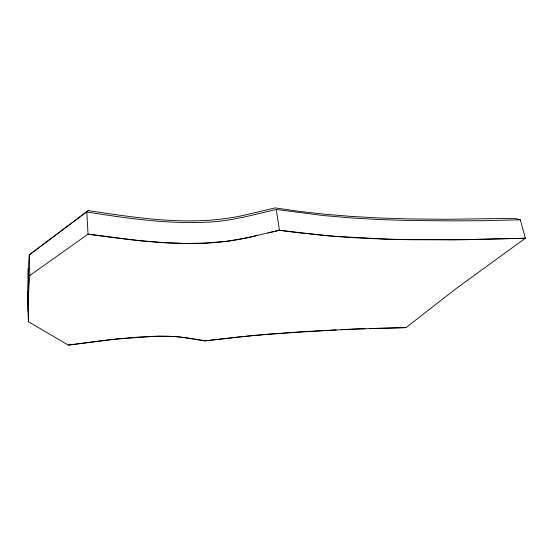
<?xml version="1.0" encoding="UTF-8"?>
<svg xmlns="http://www.w3.org/2000/svg" width="553" height="553" viewBox="0 0 553 553"><rect width="100%" height="100%" fill="white"/><g stroke="black" fill="none" stroke-linecap="round" stroke-linejoin="round"><path stroke-width="0.83" d="M28.106 310.662L28.687 289.247L28.189 269.304L29.288 254.878L88.286 210.582C137.711 218.02 188.822 226.177 238.523 216.41A158.884 81.326 -6.2 0 0 242.829 215.525L275.076 207.9L299.947 211.453L325.268 214.267L350.934 216.396L378.867 217.972L408.992 218.926L446.838 219.285L514.518 218.352L520.325 219.79L525.35 238.232L455.665 288.929L405.978 327.618L355.538 329.035L301.012 331.759L253.633 335.477L205.163 340.835L178.349 336.805L167.711 336.217L154.259 336.3L118.411 338.795L68.268 345.1L28.466 321.728L27.65 291.818L28.189 269.304L29.019 268.537M28.687 289.247L29.814 275.505L29.288 254.878L88.286 210.582M28.466 321.728L28.016 303.466L28.473 302.996M28.473 291.037L27.65 291.818L28.016 303.466M29.814 275.505L88.038 234.154L139.964 240.707L165.644 242.732L185.186 243.431L205.294 243.196L227.85 241.198L247.585 237.638L279.417 230.269L326.526 235.689L354.701 237.755L382.807 239.076L410.838 239.746L453.64 239.829L525.35 238.232L465.674 239.732L392.16 239.366L335.92 236.463L298.288 232.765L279.417 230.269L267.956 232.924M520.325 219.79L484.877 220.682L449.16 220.882L406.683 220.453L378.867 219.52L350.975 217.903L323.014 215.511L276.279 209.449L244.799 216.921L230.276 219.741A99.63 47.461 -6.6 0 1 214.682 221.691C171.838 224.94 129.043 218.629 86.814 211.979L88.038 234.154C143.974 241.875 201.935 249.942 257.484 235.405M68.268 345.1L108.284 339.881L138.748 337.081L159.126 336.189L175.038 336.549L187.37 337.883L205.163 340.835L237.534 337.067L269.608 334.067L336.293 329.851M341.132 329.636L365.021 328.682M369.715 328.517L405.978 327.618M276.279 209.449L279.417 230.269"/></g></svg>
